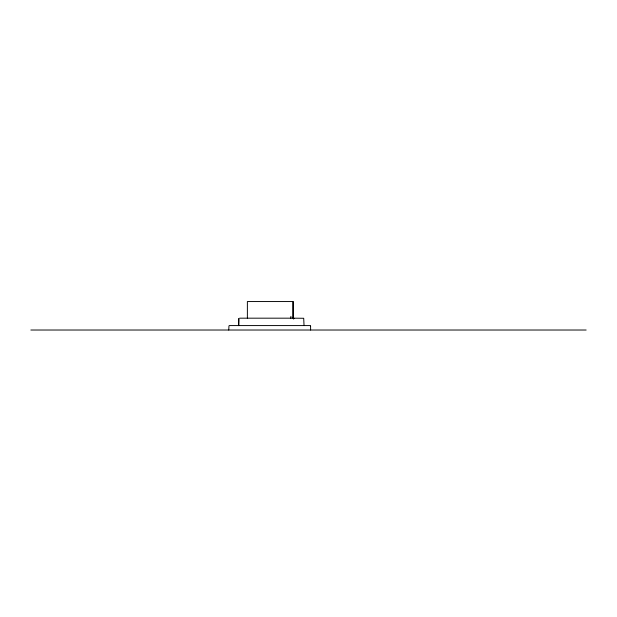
<?xml version="1.0" encoding="UTF-8"?>
<svg xmlns="http://www.w3.org/2000/svg" width="617" height="617" viewBox="0 0 617 617"><rect width="100%" height="100%" fill="white"/><g stroke="black" fill="none" stroke-linecap="round" stroke-linejoin="round"><path stroke-width="0.93" d="M290.808 318.179L290.923 316.336M238.617 325.575L238.833 318.449M293.538 318.866L293.538 318.179L293.977 318.657M293.669 318.866L293.538 318.179L303.703 318.272L304.042 325.575M228.976 325.815L228.737 330.018M239.643 318.179L293.268 318.179L293.268 301.551L247.378 301.551L247.378 318.179M229.57 325.575L310.081 325.575L310.575 326.023M30.85 330.018L586.15 330.018M293.623 318.187L294.193 318.449M293.684 318.233L294.108 318.526M238.764 318.92L238.787 325.66M310.575 326.023L310.613 330.018M292.874 301.551L292.874 318.179"/></g></svg>
